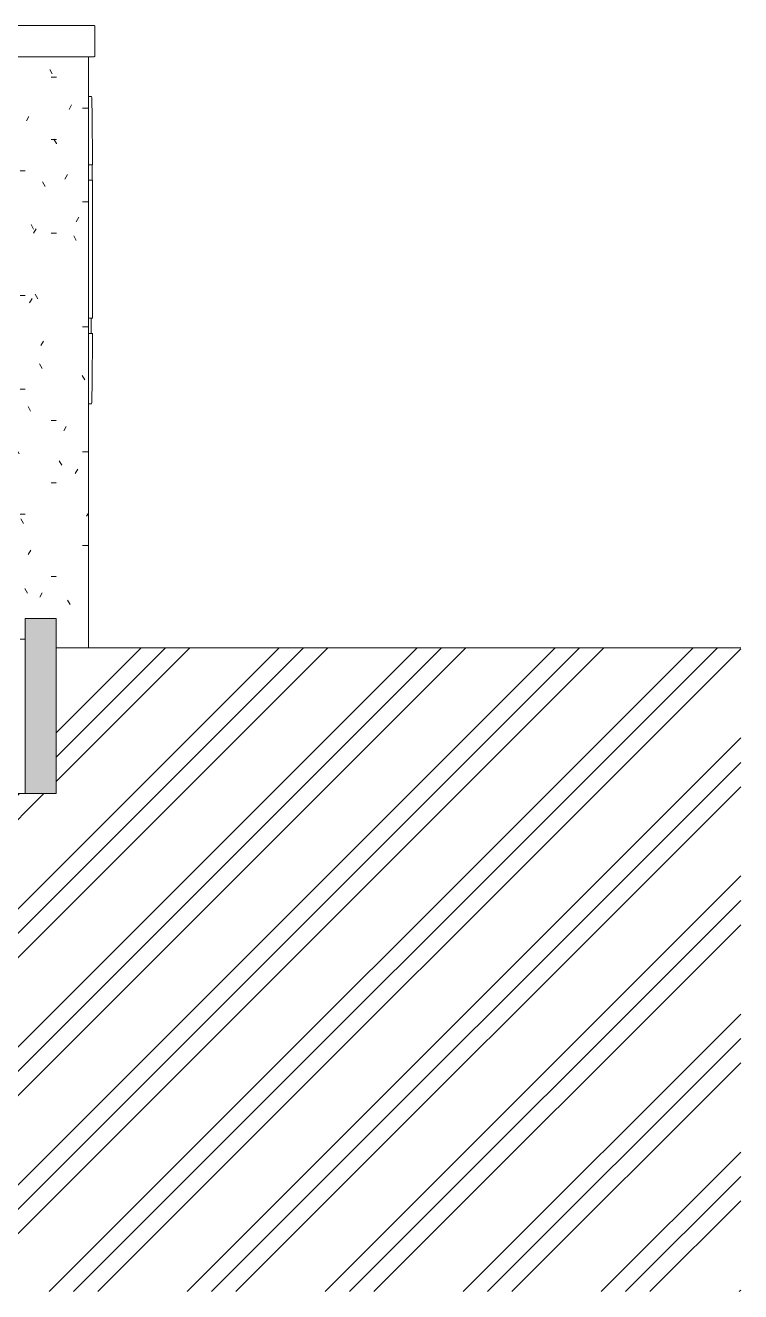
# Model space of a CAD drawing. Header units: millimetres. Extents: x -19993 to 479964, y -45352 to 20466.
# Drawn here: x 81847 to 86503, y -2011 to 6230 of the extents above; entities that cross this region are included whole.
import ezdxf

# ---------------------------------------------------------------- set-up
doc = ezdxf.new("R2010")
doc.units = ezdxf.units.MM
for name, color, linetype, lineweight in [('A-DETL-GENF', 92, 'Continuous', 9), ('A-DETL-THIN', 151, 'Continuous', 9), ('A-GENM', 13, 'Continuous', 9), ('A-ROOF-OTLN', 132, 'Continuous', 9), ('A-WALL', 113, 'Continuous', 9), ('A-WALL-PATT', 111, 'Continuous', 25)]:
    doc.layers.add(name, color=color, linetype=linetype, lineweight=lineweight)
pattern_1 = [(0, (157809.3, 0), (812.8, 203.2), [33.528, -576.072, 33.528, -576.072, -3251.2]), (0, (157809.3, 0), (812.8, 203.2), [-1219.2, 33.528, -1185.672, 33.528, -576.072, -1422.4]), (0, (157809.3, 0), (812.8, 203.2), [-3048, 33.528, -372.872, 33.528, -982.472]), (120, (158114.1, 101.6), (-582.37636, 602.30545), [33.528, -576.072, 33.528, -576.072, -3251.2]), (120, (158114.1, 101.6), (-582.37636, 602.30545), [-1219.2, 33.528, -1185.672, 33.528, -576.072, -1422.4]), (120, (158114.1, 101.6), (-582.37636, 602.30545), [-3048, 33.528, -372.872, 33.528, -982.472]), (240, (158215.7, 508), (-230.42364, -805.50545), [33.528, -576.072, 33.528, -576.072, -3251.2]), (240, (158215.7, 508), (-230.42364, -805.50545), [-1219.2, 33.528, -1185.672, 33.528, -576.072, -1422.4]), (240, (158215.7, 508), (-230.42364, -805.50545), [-3048, 33.528, -372.872, 33.528, -982.472])]

# ---------------------------------------------------------------- blocks, each defined once
blk = doc.blocks.new('Obecné modely 3 - Obecné modely 1-1808111-VB3-Z-Nový')
at = {"layer": 'A-GENM', "color": 11}
for p, q in [((-10038.1, 5766.4), (-10059.4, 5766.4)), ((-10059.4, 5322.1), (-10032.5, 5322.1)), ((-10034.7, 5322.1), (-10034.7, 5222.1)), ((-10059.4, 5222.1), (-10032.1, 5222.1)), ((-10059.4, 4325.1), (-10032, 4325.1)), ((-10041.1, 4325.1), (-10041.1, 4225.5)), ((-10032.4, 4225.5), (-10059.4, 4225.5)), ((-10059.4, 3766.4), (-10038.1, 3766.4))]:
    blk.add_line(p, q, dxfattribs=at)
for major_axis, start_param, end_param in [((0, 1000), 5.30165, 6.303875), ((0, 1006.1), 4.258318, 5.182496), ((0, 1000), 3.138723, 4.140948)]:
    blk.add_ellipse((-10038.1, 4766.4), major_axis=major_axis, ratio=0.006775, start_param=start_param, end_param=end_param, dxfattribs=at)

msp = doc.modelspace()

# ---------------------------------------------------------------- hatches: boundary and pattern name
at = {"layer": 'A-DETL-GENF'}
h = msp.add_hatch(dxfattribs=at)
h.set_pattern_fill('FP_44', style=0, pattern_type=2)
h.set_pattern_definition([(45, (157809.3, 0), (-449.013, 449.013), []), (45, (157968.05, 0), (0, 898.0256), []), (45, (157650.55, 0), (0, 898.0256), [])])
h.paths.add_polyline_path([(79585.2, -2010.7), (86502.7, -2010.7), (86502.7, 2180), (82048.3, 2180), (82048.3, 2370), (82047, 2370), (82047, 1230), (72667.7, 1230), (72667.7, -2010.7), (76126.5, -2010.7)])
msp.add_hatch(color=9, dxfattribs=at).paths.add_polyline_path([(82047, 1230), (82047, 2370), (81847, 2370), (81847, 1230)])
at = {"layer": 'A-WALL-PATT', "lineweight": 9}
h = msp.add_hatch(dxfattribs=at)
h.set_pattern_fill('FP_42', color=11, style=0, pattern_type=2)
h.set_pattern_definition(pattern_1)
h.paths.add_polyline_path([(75804.7, 2180), (81847, 2180), (81847, 2370), (82048.3, 2370), (82049.1, 6025.6), (75465.7, 6025.6), (75465.7, 3804.5), (75746.3, 3770.7), (75747.3, 3740.7), (75889.4, 3739.7), (75888.4, 3729), (75879.4, 3729), (75878.4, 3713.1), (75876.2, 3701.2), (75869.7, 3686.3), (75859.2, 3673.1), (75853.2, 3668.4), (75853.1, 3638.2), (75854.2, 3637.2), (75858.1, 3636.1), (75857.9, 3631.8), (75856.2, 3632), (75854.5, 3630.2), (75854.2, 3585.2), (75849, 3585.2), (75847.5, 3544.4), (75845.6, 3525.1), (75843.6, 3506.7), (75845.1, 3496), (75844.8, 3490.3), (75841, 3478.1), (75841.3, 3470.1), (75840.5, 3464.1), (75833.9, 3453.4), (75828.4, 3446), (75824.3, 3432.1), (75825.2, 3421.8), (75824.2, 3415.4), (75816.2, 3402.6), (75814.3, 3398.7), (75810.9, 3389.6), (75804.3, 3379.5), (75802.2, 3360.4), (75800.5, 3320.5), (75806, 3320.5), (75805.7, 3275.5), (75806, 3274.5), (75809.6, 3273.5), (75809.4, 3269.2), (75807.7, 3269.3), (75804.7, 3267.5), (75804.7, 2380.4)])
h.paths.add_polyline_path([(75721.3, 2180), (75731.6, 2180), (75731.6, 3267.5), (75730.3, 3267.5), (75726.7, 3269.6), (75726.8, 3273.8), (75730.3, 3275.5), (75730.3, 3320.5), (75735.8, 3320.5), (75737.1, 3358.5), (75739.9, 3386.7), (75741.5, 3397.8), (75739.5, 3406.6), (75740, 3415.4), (75743.3, 3426.7), (75743.5, 3435.5), (75745.6, 3443.7), (75754, 3456.2), (75756, 3458.6), (75760, 3471.8), (75759.6, 3484.2), (75762.9, 3494.7), (75765.5, 3499.5), (75770.1, 3505.8), (75775.4, 3518.1), (75780.9, 3527.2), (75782.8, 3548.4), (75784.3, 3585.2), (75778.8, 3585.2), (75778.8, 3630.2), (75778.3, 3631.2), (75775.9, 3632.2), (75774.6, 3634.2), (75776.1, 3636.4), (75780.1, 3638.2), (75779.6, 3663.1), (75765.8, 3673.6), (75755, 3687.9), (75748.5, 3703.7), (75746.3, 3720.7), (75746.3, 3670), (75721.3, 3673), (75721.3, 2380.4)])
h.paths.add_polyline_path([(75455.7, 3805.8), (75454.9, 3955.7), (75452.3, 3955.6), (75414.1, 3955.1), (75414.1, 3810.8)])
h.paths.add_polyline_path([(75455.7, 4159.5), (75455.7, 6025.6), (74902.7, 6025.6), (74902.7, 4159.8), (75455.4, 4159.6)])
h = msp.add_hatch(dxfattribs=at)
h.set_pattern_fill('FP_42', color=11, style=0, pattern_type=2)
h.set_pattern_definition(pattern_1)
h.paths.add_polyline_path([(82049.1, 2180), (82257.1, 2180), (82257.1, 6025.6), (82049.1, 6025.6), (82049.1, 3258.6)])

# ---------------------------------------------------------------- linework, layer by layer
at = {"layer": 'A-DETL-THIN'}
for p, q in [((82047, 2370), (81847, 2370)), ((81847, 2370), (81847, 1230)), ((82048.3, 2370), (82047, 2370)), ((82047, 1230), (82047, 2370)), ((82048.3, 2180), (82048.3, 2370)), ((86502.7, 2180), (82048.3, 2180)), ((81847, 1230), (73838.3, 1230)), ((81847, 1230), (82047, 1230))]:
    msp.add_line(p, q, dxfattribs=at)
at = {"layer": 'A-ROOF-OTLN', "color": 11}
for p, q in [((82293.3, 6229.8), (74866.7, 6229.8)), ((82299.3, 6223.8), (82299.3, 6031.6)), ((75465.5, 6025.6), (82293.3, 6025.6))]:
    msp.add_line(p, q, dxfattribs=at)
for points, knots in [([(82293.3, 6229.8), (82293.4, 6229.8), (82293.7, 6229.8), (82294.1, 6229.8), (82294.5, 6229.7), (82294.9, 6229.6), (82295.2, 6229.5), (82295.6, 6229.4), (82296, 6229.2), (82296.3, 6229), (82296.7, 6228.8), (82297.1, 6228.5), (82297.5, 6228.2), (82297.8, 6227.8), (82298.2, 6227.4), (82298.5, 6226.9), (82298.9, 6226.1), (82299.2, 6225.2), (82299.3, 6224.4), (82299.3, 6223.8)], [-0.75, -0.75, -0.75, -0.75, -0.71875, -0.6875, -0.65625, -0.625, -0.59375, -0.5625, -0.53125, -0.5, -0.46875, -0.4375, -0.375, -0.34375, -0.3125, -0.25, -0.1875, -0.125, 0, 0, 0, 0]), ([(82299.3, 6031.6), (82299.3, 6031.1), (82299.2, 6030.3), (82298.9, 6029.3), (82298.5, 6028.6), (82298.1, 6028), (82297.7, 6027.5), (82297.3, 6027.1), (82297, 6026.9), (82296.7, 6026.6), (82296.3, 6026.4), (82296, 6026.2), (82295.6, 6026.1), (82295.2, 6025.9), (82294.9, 6025.8), (82294.5, 6025.7), (82294.1, 6025.7), (82293.7, 6025.6), (82293.4, 6025.6), (82293.3, 6025.6)], [-1, -1, -1, -1, -0.8888889, -0.8333333, -0.7777778, -0.7222222, -0.6666667, -0.6388889, -0.6111111, -0.5833333, -0.5555556, -0.5277778, -0.5, -0.4722222, -0.4444444, -0.4166667, -0.3888889, -0.3611111, -0.3333333, -0.3333333, -0.3333333, -0.3333333])]:
    msp.add_open_spline(points, degree=3, knots=knots, dxfattribs=at)
at = {"layer": 'A-WALL', "color": 11}
msp.add_line((82257.1, 6025.8), (82257.1, 2180), dxfattribs=at)

# ---------------------------------------------------------------- block references
at = {"layer": 'A-GENM', "color": 11}
msp.add_blockref('Obecné modely 3 - Obecné modely 1-1808111-VB3-Z-Nový', (92316.4, 0), dxfattribs=at)

doc.saveas('drawing.dxf')
